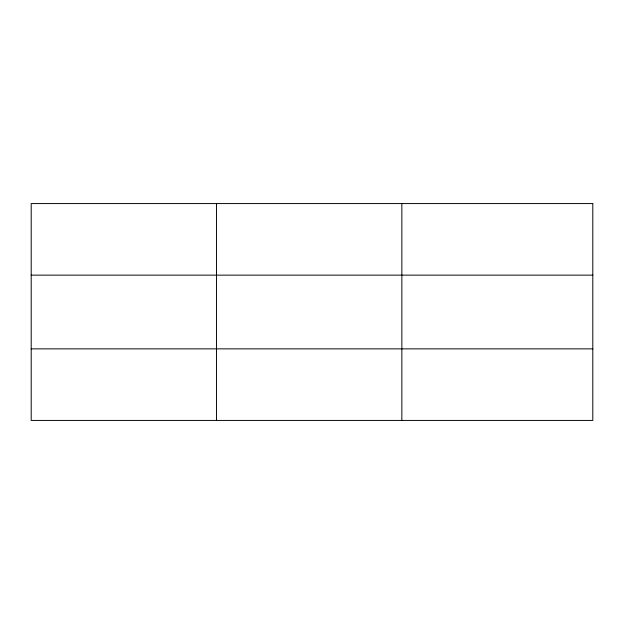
<?xml version="1.0" encoding="UTF-8"?>
<svg xmlns="http://www.w3.org/2000/svg" width="624" height="624" viewBox="0 0 624 624"><rect width="100%" height="100%" fill="white"/><g stroke="black" fill="none" stroke-linecap="round" stroke-linejoin="round"><path stroke-width="0.94" d="M216.528 203.572L216.528 420.428M401.856 203.572L401.856 420.428M31.2 275.137L592.8 275.137M31.2 348.863L592.8 348.863M592.8 203.572L592.8 420.428L31.2 420.428L31.2 203.572L592.8 203.572"/></g></svg>
